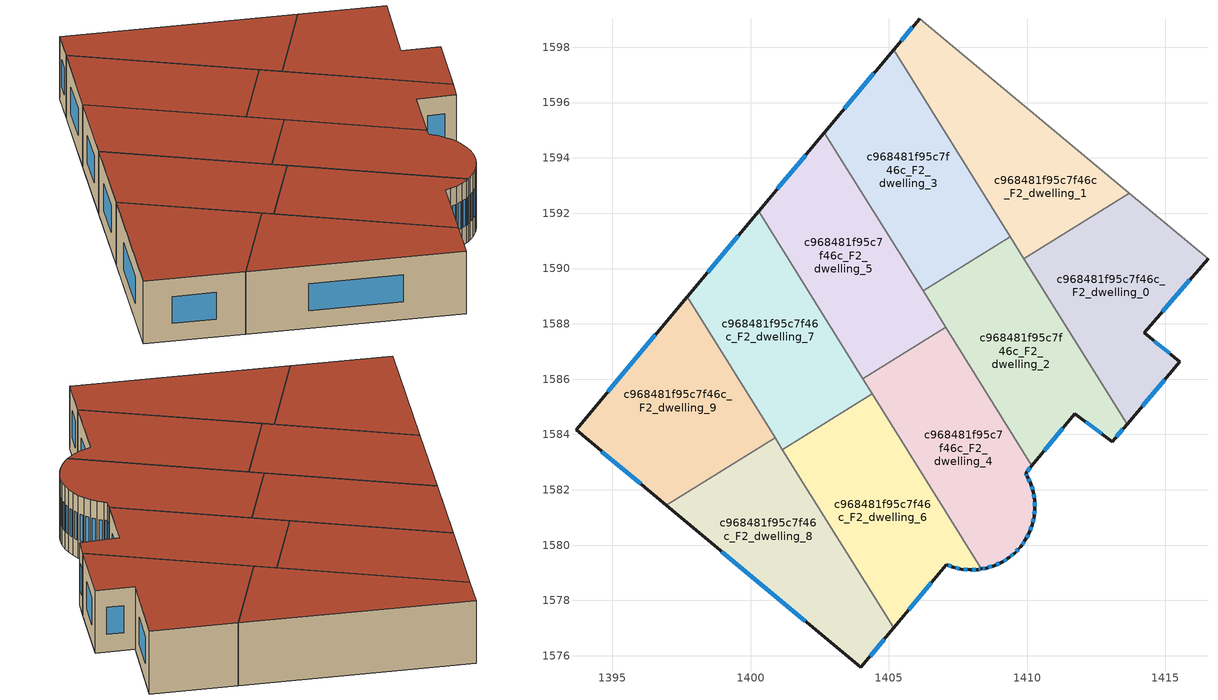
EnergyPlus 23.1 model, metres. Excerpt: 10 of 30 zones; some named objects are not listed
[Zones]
c968481f95c7f46c_F2_dwelling_0
 floor to c968481f95c7f46c_F1_dwelling_0 (EU_floor_Construction): 1416.54,1590.35 1414.23,1587.68 1415.52,1586.63 1413.61,1584.37 1409.89,1590.34 1413.69,1592.72 z6
 wall outside (EU_wall_Construction): 1413.61,1584.37 1415.52,1586.63 1414.23,1587.68 1416.54,1590.35 z6:9
 wall to c968481f95c7f46c_F2_dwelling_1 (EU_wall_Construction): 1413.69,1592.72 1409.89,1590.34 z6:9
 wall adiabatic (EU_wall_Construction): 1416.54,1590.35 1413.69,1592.72 z6:9
 wall to c968481f95c7f46c_F2_dwelling_2 (EU_wall_Construction): 1409.89,1590.34 1413.61,1584.37 z6:9
 window (EU_Window_Construction): 1414.16,1585.01 1414.97,1585.99 / 1414.89,1588.44 1415.88,1589.59 / 1415.15,1586.93 1414.6,1587.38 z6.86:8.14
 roof outside (EU_roof_Construction): 1415.52,1586.63 1414.23,1587.68 1416.54,1590.35 1413.69,1592.72 1409.89,1590.34 1413.61,1584.37 z9
c968481f95c7f46c_F2_dwelling_1
 floor to c968481f95c7f46c_F1_dwelling_1 (EU_floor_Construction): 1413.69,1592.72 1409.89,1590.34 1405.17,1597.91 1406.11,1599.04 z6
 wall outside (EU_wall_Construction): 1406.11,1599.04 1405.17,1597.91 z6:9
 wall adiabatic (EU_wall_Construction): 1413.69,1592.72 1406.11,1599.04 z6:9
 wall to c968481f95c7f46c_F2_dwelling_3 (EU_wall_Construction): 1405.17,1597.91 1409.38,1591.15 z6:9
 wall to c968481f95c7f46c_F2_dwelling_2 (EU_wall_Construction): 1409.38,1591.15 1409.89,1590.35 z6:9
 window (EU_Window_Construction): 1405.84,1598.71 1405.44,1598.23 z6.86:8.14
 roof outside (EU_roof_Construction): 1413.69,1592.72 1406.11,1599.04 1405.17,1597.91 1409.89,1590.34 z9
c968481f95c7f46c_F2_dwelling_2
 floor to c968481f95c7f46c_F1_dwelling_2 (EU_floor_Construction): 1409.38,1591.15 1413.61,1584.37 1413.08,1583.73 1411.72,1584.76 1410.17,1582.88 1406.24,1589.19 z6
 wall outside (EU_wall_Construction): 1410.17,1582.88 1411.72,1584.76 1413.08,1583.73 1413.61,1584.37 z6:9
 wall to c968481f95c7f46c_F2_dwelling_3 (EU_wall_Construction): 1409.38,1591.15 1406.24,1589.19 z6:9
 wall to c968481f95c7f46c_F2_dwelling_4 (EU_wall_Construction): 1407.06,1587.87 1410.17,1582.88 z6:9
 wall to c968481f95c7f46c_F2_dwelling_5 (EU_wall_Construction): 1406.24,1589.19 1407.06,1587.87 z6:9
 window (EU_Window_Construction): 1410.62,1583.41 1411.28,1584.22 / 1413.23,1583.92 1413.46,1584.19 / 1412.11,1584.46 1412.69,1584.03 z6.86:8.14
 roof outside (EU_roof_Construction): 1413.08,1583.73 1413.61,1584.37 1409.38,1591.15 1406.24,1589.19 1410.17,1582.88 1411.72,1584.76 z9
c968481f95c7f46c_F2_dwelling_3
 floor to c968481f95c7f46c_F1_dwelling_3 (EU_floor_Construction): 1405.17,1597.91 1409.38,1591.15 1406.24,1589.19 1402.67,1594.92 z6
 wall outside (EU_wall_Construction): 1405.17,1597.91 1402.67,1594.92 z6:9
 wall to c968481f95c7f46c_F2_dwelling_5 (EU_wall_Construction): 1402.67,1594.92 1406.24,1589.19 z6:9
 window (EU_Window_Construction): 1404.46,1597.05 1403.38,1595.77 z6.86:8.14
 roof outside (EU_roof_Construction): 1409.38,1591.15 1405.17,1597.91 1402.67,1594.92 1406.24,1589.19 z9
c968481f95c7f46c_F2_dwelling_4
 floor to c968481f95c7f46c_F1_dwelling_4 (EU_floor_Construction): 1407.06,1587.87 1410.17,1582.88 1409.94,1582.6 1410.01,1582.48 1410.13,1582.21 1410.22,1581.92 1410.27,1581.63 1410.28,1581.33 1410.25,1581.03 1410.18,1580.74 1410.08,1580.46 1409.94,1580.19 1409.77,1579.95 1409.72,1579.89 1409.56,1579.73 1409.33,1579.54 1409.08,1579.38 1408.8,1579.25 1408.52,1579.17 1408.34,1579.14 1404.06,1586.01 z6
 wall outside (EU_wall_Construction): 1408.34,1579.14 1408.52,1579.17 1408.8,1579.25 1409.08,1579.38 1409.33,1579.54 1409.56,1579.73 1409.72,1579.89 1409.77,1579.95 1409.94,1580.19 1410.08,1580.46 1410.18,1580.74 1410.25,1581.03 1410.28,1581.33 1410.27,1581.63 1410.22,1581.92 1410.13,1582.21 1410.01,1582.48 1409.94,1582.6 1410.17,1582.88 z6:9
 wall to c968481f95c7f46c_F2_dwelling_5 (EU_wall_Construction): 1407.06,1587.87 1404.06,1586.01 z6:9
 wall to c968481f95c7f46c_F2_dwelling_6 (EU_wall_Construction): 1404.39,1585.48 1408.34,1579.14 z6:9
 wall to c968481f95c7f46c_F2_dwelling_7 (EU_wall_Construction): 1404.06,1586.01 1404.39,1585.48 z6:9
 window (EU_Window_Construction): 1410.1,1582.29 1410.04,1582.41 / 1410.2,1582.01 1410.16,1582.13 / 1410.26,1581.71 1410.23,1581.84 / 1410.28,1581.41 1410.27,1581.54 / 1410.26,1581.12 1410.27,1581.24 / 1410.2,1580.82 1410.23,1580.95 / 1410.11,1580.54 1410.16,1580.66 / 1409.98,1580.27 1410.04,1580.38 / 1409.81,1580.02 1409.89,1580.12 / 1409.61,1579.78 1409.67,1579.85 / 1409.4,1579.59 1409.49,1579.67 / 1409.15,1579.42 1409.26,1579.49 / 1408.88,1579.29 1409,1579.34 / 1408.6,1579.19 1408.72,1579.23 / 1408.39,1579.15 1408.47,1579.16 / 1410.01,1582.68 1410.11,1582.8 / 1409.99,1582.52 1409.96,1582.56 z6.86:8.14
 roof outside (EU_roof_Construction): 1409.56,1579.73 1409.72,1579.89 1409.77,1579.95 1409.94,1580.19 1410.08,1580.46 1410.18,1580.74 1410.25,1581.03 1410.28,1581.33 1410.27,1581.63 1410.22,1581.92 1410.13,1582.21 1410.01,1582.48 1409.94,1582.6 1410.17,1582.88 1407.06,1587.87 1404.06,1586.01 1408.34,1579.14 1408.52,1579.17 1408.8,1579.25 1409.08,1579.38 1409.33,1579.54 z9
c968481f95c7f46c_F2_dwelling_5
 floor to c968481f95c7f46c_F1_dwelling_5 (EU_floor_Construction): 1402.67,1594.92 1407.06,1587.87 1404.06,1586.01 1400.29,1592.06 z6
 wall outside (EU_wall_Construction): 1402.67,1594.92 1400.29,1592.06 z6:9
 wall to c968481f95c7f46c_F2_dwelling_7 (EU_wall_Construction): 1400.29,1592.06 1404.06,1586.01 z6:9
 window (EU_Window_Construction): 1401.99,1594.1 1400.97,1592.88 z6.86:8.14
 roof outside (EU_roof_Construction): 1407.06,1587.87 1402.67,1594.92 1400.29,1592.06 1404.06,1586.01 z9
c968481f95c7f46c_F2_dwelling_6
 floor to c968481f95c7f46c_F1_dwelling_6 (EU_floor_Construction): 1404.39,1585.47 1408.34,1579.14 1408.22,1579.12 1407.92,1579.11 1407.62,1579.13 1407.33,1579.2 1407.08,1579.29 1405.17,1577.01 1401.15,1583.46 z6
 wall outside (EU_wall_Construction): 1405.17,1577.01 1407.08,1579.29 1407.33,1579.2 1407.62,1579.13 1407.92,1579.11 1408.22,1579.12 1408.34,1579.14 z6:9
 wall to c968481f95c7f46c_F2_dwelling_7 (EU_wall_Construction): 1404.39,1585.47 1401.15,1583.46 z6:9
 wall to c968481f95c7f46c_F2_dwelling_8 (EU_wall_Construction): 1401.15,1583.46 1405.17,1577.01 z6:9
 window (EU_Window_Construction): 1407.71,1579.13 1407.83,1579.11 / 1407.41,1579.18 1407.54,1579.15 / 1407.15,1579.27 1407.26,1579.23 / 1405.72,1577.66 1406.53,1578.64 / 1408.26,1579.12 1408.31,1579.13 / 1408.01,1579.11 1408.13,1579.11 z6.86:8.14
 roof outside (EU_roof_Construction): 1408.22,1579.12 1408.34,1579.14 1404.39,1585.47 1401.15,1583.46 1405.17,1577.01 1407.08,1579.29 1407.33,1579.2 1407.62,1579.13 1407.92,1579.11 z9
c968481f95c7f46c_F2_dwelling_7
 floor to c968481f95c7f46c_F1_dwelling_7 (EU_floor_Construction): 1400.29,1592.06 1404.39,1585.47 1401.15,1583.46 1397.71,1588.98 z6
 wall outside (EU_wall_Construction): 1400.29,1592.06 1397.71,1588.98 z6:9
 wall to c968481f95c7f46c_F2_dwelling_9 (EU_wall_Construction): 1397.71,1588.98 1400.89,1583.88 z6:9
 wall to c968481f95c7f46c_F2_dwelling_8 (EU_wall_Construction): 1400.89,1583.88 1401.15,1583.46 z6:9
 window (EU_Window_Construction): 1399.55,1591.18 1398.45,1589.86 z6.86:8.14
 roof outside (EU_roof_Construction): 1404.39,1585.47 1400.29,1592.06 1397.71,1588.98 1401.15,1583.46 z9
c968481f95c7f46c_F2_dwelling_8
 floor to c968481f95c7f46c_F1_dwelling_8 (EU_floor_Construction): 1400.89,1583.88 1405.17,1577.01 1403.98,1575.58 1396.96,1581.44 z6
 wall outside (EU_wall_Construction): 1396.96,1581.44 1403.98,1575.58 1405.17,1577.01 z6:9
 wall to c968481f95c7f46c_F2_dwelling_9 (EU_wall_Construction): 1400.89,1583.88 1396.96,1581.44 z6:9
 window (EU_Window_Construction): 1404.32,1575.99 1404.83,1576.6 / 1398.97,1579.76 1401.98,1577.25 z6.86:8.14
 roof outside (EU_roof_Construction): 1403.98,1575.58 1405.17,1577.01 1400.89,1583.88 1396.96,1581.44 z9
c968481f95c7f46c_F2_dwelling_9
 floor to c968481f95c7f46c_F1_dwelling_9 (EU_floor_Construction): 1397.71,1588.98 1400.89,1583.88 1396.96,1581.44 1393.69,1584.16 z6
 wall outside (EU_wall_Construction): 1397.71,1588.98 1393.69,1584.16 1396.96,1581.44 z6:9
 window (EU_Window_Construction): 1394.62,1583.38 1396.02,1582.22 / 1396.56,1587.6 1394.84,1585.54 z6.86:8.14
 roof outside (EU_roof_Construction): 1400.89,1583.88 1397.71,1588.98 1393.69,1584.16 1396.96,1581.44 z9
[Building]
EU S2 Campaign: North Axis=0; Terrain=City; Solar Distribution=FullExterior
[Site:Location]
Helsinki-Vantaa.AP: Latitude=60.317; Longitude=24.963; Time Zone=2; Elevation=54.6
[SizingPeriod:WeatherFileDays]
AnnualSizingPeriod: Begin Month=1; Begin Day of Month=1; End Month=12; End Day of Month=31; Day of Week for Start Day=Monday; Use Weather File Daylight Saving Period=No; Use Weather File Rain and Snow Indicators=No
[MATERIAL]
EU_InternalMass_Material: Roughness=MediumRough; Thickness=0.1; Conductivity=1; Density=1800; Specific Heat=900; Thermal Absorptance=0.9; Solar Absorptance=0.7; Visible Absorptance=0.7
[MATERIAL:NOMASS] Roughness=MediumRough; Thermal Absorptance=0.9; Solar Absorptance=0.7; Visible Absorptance=0.7
Name | Thermal Resistance
EU_wall_NoMass | 1.10183
EU_roof_NoMass; EU_floor_NoMass | 1.70606
[WINDOWMATERIAL:SIMPLEGLAZINGSYSTEM]
EU_Window_SimpleGlazing: UFactor=3.11035; Solar Heat Gain Coefficient=0.8; Visible Transmittance=0.8
[CONSTRUCTION]
EU_wall_Construction: EU_wall_NoMass
EU_roof_Construction: EU_roof_NoMass
EU_floor_Construction: EU_floor_NoMass
EU_Window_Construction: EU_Window_SimpleGlazing
EU_InternalMass_Construction: EU_InternalMass_Material
[ZONE] Type=1; Multiplier=1; Ceiling Height=autocalculate; Floor Area=autocalculate; Part of Total Floor Area=Yes
Name | Volume
c968481f95c7f46c_F2_dwelling_0 | 81.7207
c968481f95c7f46c_F2_dwelling_1 | 81.717
c968481f95c7f46c_F2_dwelling_2 | 81.7141
c968481f95c7f46c_F2_dwelling_3; c968481f95c7f46c_F2_dwelling_6 | 81.7214
c968481f95c7f46c_F2_dwelling_4 | 81.7185
c968481f95c7f46c_F2_dwelling_5 | 81.7148
c968481f95c7f46c_F2_dwelling_7 | 81.7097
c968481f95c7f46c_F2_dwelling_8 | 81.7222
c968481f95c7f46c_F2_dwelling_9 | 81.7119
[INTERNALMASS] Construction=EU_InternalMass_Construction
Name | Zone or ZoneList | Surface Area
c968481f95c7f46c_F2_dwelling_0_EU_InternalMass | c968481f95c7f46c_F2_dwelling_0 | 27.2403
c968481f95c7f46c_F2_dwelling_1_EU_InternalMass | c968481f95c7f46c_F2_dwelling_1 | 27.2389
c968481f95c7f46c_F2_dwelling_2_EU_InternalMass | c968481f95c7f46c_F2_dwelling_2 | 27.2377
c968481f95c7f46c_F2_dwelling_3_EU_InternalMass | c968481f95c7f46c_F2_dwelling_3 | 27.2405
c968481f95c7f46c_F2_dwelling_4_EU_InternalMass | c968481f95c7f46c_F2_dwelling_4 | 27.2399
c968481f95c7f46c_F2_dwelling_5_EU_InternalMass | c968481f95c7f46c_F2_dwelling_5 | 27.238
c968481f95c7f46c_F2_dwelling_6_EU_InternalMass | c968481f95c7f46c_F2_dwelling_6 | 27.2404
c968481f95c7f46c_F2_dwelling_7_EU_InternalMass | c968481f95c7f46c_F2_dwelling_7 | 27.2366
c968481f95c7f46c_F2_dwelling_8_EU_InternalMass | c968481f95c7f46c_F2_dwelling_8 | 27.2405
c968481f95c7f46c_F2_dwelling_9_EU_InternalMass | c968481f95c7f46c_F2_dwelling_9 | 27.2376
[OTHEREQUIPMENT] Fuel Type=Electricity; Design Level Calculation Method=Watts/Area; Power per Zone Floor Area=1; Fraction Latent=0; Fraction Radiant=0; Fraction Lost=0; Carbon Dioxide Generation Rate=0; EndUse Subcategory=EU_Step8_InternalGains
Name | Zone or ZoneList or Space or SpaceList | Schedule
EU_Step8_InternalGain_c968481f95c7f46c_F2_dwelling_0_f000 | c968481f95c7f46c_F2_dwelling_0 | EU_Step8_GainSchedule_c968481f95c7f46c_F2_dwelling_0_f000
EU_Step8_InternalGain_c968481f95c7f46c_F2_dwelling_1_f000 | c968481f95c7f46c_F2_dwelling_1 | EU_Step8_GainSchedule_c968481f95c7f46c_F2_dwelling_1_f000
EU_Step8_InternalGain_c968481f95c7f46c_F2_dwelling_2_f000 | c968481f95c7f46c_F2_dwelling_2 | EU_Step8_GainSchedule_c968481f95c7f46c_F2_dwelling_2_f000
EU_Step8_InternalGain_c968481f95c7f46c_F2_dwelling_3_f000 | c968481f95c7f46c_F2_dwelling_3 | EU_Step8_GainSchedule_c968481f95c7f46c_F2_dwelling_3_f000
EU_Step8_InternalGain_c968481f95c7f46c_F2_dwelling_4_f000 | c968481f95c7f46c_F2_dwelling_4 | EU_Step8_GainSchedule_c968481f95c7f46c_F2_dwelling_4_f000
EU_Step8_InternalGain_c968481f95c7f46c_F2_dwelling_5_f000 | c968481f95c7f46c_F2_dwelling_5 | EU_Step8_GainSchedule_c968481f95c7f46c_F2_dwelling_5_f000
EU_Step8_InternalGain_c968481f95c7f46c_F2_dwelling_6_f000 | c968481f95c7f46c_F2_dwelling_6 | EU_Step8_GainSchedule_c968481f95c7f46c_F2_dwelling_6_f000
EU_Step8_InternalGain_c968481f95c7f46c_F2_dwelling_7_f000 | c968481f95c7f46c_F2_dwelling_7 | EU_Step8_GainSchedule_c968481f95c7f46c_F2_dwelling_7_f000
EU_Step8_InternalGain_c968481f95c7f46c_F2_dwelling_8_f000 | c968481f95c7f46c_F2_dwelling_8 | EU_Step8_GainSchedule_c968481f95c7f46c_F2_dwelling_8_f000
EU_Step8_InternalGain_c968481f95c7f46c_F2_dwelling_9_f000 | c968481f95c7f46c_F2_dwelling_9 | EU_Step8_GainSchedule_c968481f95c7f46c_F2_dwelling_9_f000
[ZONEVENTILATION:DESIGNFLOWRATE] Schedule=EU_AlwaysOn; Design Flow Rate Calculation Method=AirChanges/Hour; Air Changes per Hour=0.756316; Ventilation Type=Natural; Fan Pressure Rise=0; Fan Total Efficiency=1; Constant Term Coefficient=1; Temperature Term Coefficient=0; Velocity Term Coefficient=0; Velocity Squared Term Coefficient=0; Minimum Indoor Temperature=-100; Maximum Indoor Temperature=100; Delta Temperature=-100; Minimum Outdoor Temperature=-100; Maximum Outdoor Temperature=100; Maximum Wind Speed=40
Name | Zone or ZoneList or Space or SpaceList
EU_ConstantAir_c968481f95c7f46c_F2_dwelling_0 | c968481f95c7f46c_F2_dwelling_0
EU_ConstantAir_c968481f95c7f46c_F2_dwelling_1 | c968481f95c7f46c_F2_dwelling_1
EU_ConstantAir_c968481f95c7f46c_F2_dwelling_2 | c968481f95c7f46c_F2_dwelling_2
EU_ConstantAir_c968481f95c7f46c_F2_dwelling_3 | c968481f95c7f46c_F2_dwelling_3
EU_ConstantAir_c968481f95c7f46c_F2_dwelling_4 | c968481f95c7f46c_F2_dwelling_4
EU_ConstantAir_c968481f95c7f46c_F2_dwelling_5 | c968481f95c7f46c_F2_dwelling_5
EU_ConstantAir_c968481f95c7f46c_F2_dwelling_6 | c968481f95c7f46c_F2_dwelling_6
EU_ConstantAir_c968481f95c7f46c_F2_dwelling_7 | c968481f95c7f46c_F2_dwelling_7
EU_ConstantAir_c968481f95c7f46c_F2_dwelling_8 | c968481f95c7f46c_F2_dwelling_8
EU_ConstantAir_c968481f95c7f46c_F2_dwelling_9 | c968481f95c7f46c_F2_dwelling_9
[HVACTEMPLATE:ZONE:IDEALLOADSAIRSYSTEM] System Availability Schedule=EU_AlwaysOn; Maximum Heating Supply Air Temperature=50; Minimum Cooling Supply Air Temperature=13; Maximum Heating Supply Air Humidity Ratio=0.0156; Minimum Cooling Supply Air Humidity Ratio=0.0077; Heating Limit=NoLimit; Cooling Limit=NoLimit; Heating Availability Schedule=EU_AlwaysOn; Cooling Availability Schedule=EU_CoolingOff; Dehumidification Control Type=ConstantSensibleHeatRatio; Cooling Sensible Heat Ratio=0.7; Dehumidification Setpoint=60; Humidification Control Type=None; Humidification Setpoint=30; Outdoor Air Method=None; Outdoor Air Flow Rate per Person=0.00944; Outdoor Air Flow Rate per Zone Floor Area=0; Outdoor Air Flow Rate per Zone=0; Demand Controlled Ventilation Type=None; Outdoor Air Economizer Type=NoEconomizer; Heat Recovery Type=None; Sensible Heat Recovery Effectiveness=0.7; Latent Heat Recovery Effectiveness=0.65
Name | Template Thermostat
c968481f95c7f46c_F2_dwelling_0 | EU_HeatOnly_c968481f95c7f46c_F2_dwelling_0
c968481f95c7f46c_F2_dwelling_1 | EU_HeatOnly_c968481f95c7f46c_F2_dwelling_1
c968481f95c7f46c_F2_dwelling_2 | EU_HeatOnly_c968481f95c7f46c_F2_dwelling_2
c968481f95c7f46c_F2_dwelling_3 | EU_HeatOnly_c968481f95c7f46c_F2_dwelling_3
c968481f95c7f46c_F2_dwelling_4 | EU_HeatOnly_c968481f95c7f46c_F2_dwelling_4
c968481f95c7f46c_F2_dwelling_5 | EU_HeatOnly_c968481f95c7f46c_F2_dwelling_5
c968481f95c7f46c_F2_dwelling_6 | EU_HeatOnly_c968481f95c7f46c_F2_dwelling_6
c968481f95c7f46c_F2_dwelling_7 | EU_HeatOnly_c968481f95c7f46c_F2_dwelling_7
c968481f95c7f46c_F2_dwelling_8 | EU_HeatOnly_c968481f95c7f46c_F2_dwelling_8
c968481f95c7f46c_F2_dwelling_9 | EU_HeatOnly_c968481f95c7f46c_F2_dwelling_9
[SIZING:ZONE] Zone Cooling Design Supply Air Temperature Input Method=SupplyAirTemperature; Zone Cooling Design Supply Air Temperature=13; Zone Heating Design Supply Air Temperature Input Method=SupplyAirTemperature; Zone Heating Design Supply Air Temperature=50; Zone Cooling Design Supply Air Humidity Ratio=0.008; Zone Heating Design Supply Air Humidity Ratio=0.008; Cooling Design Air Flow Method=DesignDay; Cooling Design Air Flow Rate=0; Cooling Minimum Air Flow per Zone Floor Area=0.000762; Cooling Minimum Air Flow=0; Cooling Minimum Air Flow Fraction=0.2; Heating Design Air Flow Method=DesignDay; Heating Design Air Flow Rate=0; Heating Maximum Air Flow per Zone Floor Area=0.002032; Heating Maximum Air Flow=0.141576; Heating Maximum Air Flow Fraction=0.3; Account for Dedicated Outdoor Air System=No; Dedicated Outdoor Air System Control Strategy=NeutralSupplyAir; Dedicated Outdoor Air Low Setpoint Temperature for Design=autosize; Dedicated Outdoor Air High Setpoint Temperature for Design=autosize; Zone Load Sizing Method=Sensible Load Only No Latent Load; Zone Latent Cooling Design Supply Air Humidity Ratio Input Method=HumidityRatioDifference; Zone Cooling Design Supply Air Humidity Ratio Difference=0.005; Zone Latent Heating Design Supply Air Humidity Ratio Input Method=HumidityRatioDifference; Zone Humidification Design Supply Air Humidity Ratio Difference=0.005
c968481f95c7f46c_F2_dwelling_0; c968481f95c7f46c_F2_dwelling_1; c968481f95c7f46c_F2_dwelling_2; c968481f95c7f46c_F2_dwelling_3; c968481f95c7f46c_F2_dwelling_4; c968481f95c7f46c_F2_dwelling_5; c968481f95c7f46c_F2_dwelling_6; c968481f95c7f46c_F2_dwelling_7; c968481f95c7f46c_F2_dwelling_8; c968481f95c7f46c_F2_dwelling_9
[SCHEDULE:CONSTANT]
Name | Hourly Value
EU_AlwaysOn | 1
EU_CoolingOff | 0
[SCHEDULE:FILE] Column Number=1; Rows to Skip at Top=0; Number of Hours of Data=8760; Column Separator=Comma; Interpolate to Timestep=No; Minutes per Item=60; Adjust Schedule for Daylight Savings=Yes
Name | File
EU_Step8_GainSchedule_c968481f95c7f46c_F2_dwelling_0_f000 | ../../schedules/c968481f95c7f46c/c968481f95c7f46c_F2_dwelling_0_f000_gain.csv
EU_Step8_GainSchedule_c968481f95c7f46c_F2_dwelling_1_f000 | ../../schedules/c968481f95c7f46c/c968481f95c7f46c_F2_dwelling_1_f000_gain.csv
EU_Step8_GainSchedule_c968481f95c7f46c_F2_dwelling_2_f000 | ../../schedules/c968481f95c7f46c/c968481f95c7f46c_F2_dwelling_2_f000_gain.csv
EU_Step8_GainSchedule_c968481f95c7f46c_F2_dwelling_3_f000 | ../../schedules/c968481f95c7f46c/c968481f95c7f46c_F2_dwelling_3_f000_gain.csv
EU_Step8_GainSchedule_c968481f95c7f46c_F2_dwelling_4_f000 | ../../schedules/c968481f95c7f46c/c968481f95c7f46c_F2_dwelling_4_f000_gain.csv
EU_Step8_GainSchedule_c968481f95c7f46c_F2_dwelling_5_f000 | ../../schedules/c968481f95c7f46c/c968481f95c7f46c_F2_dwelling_5_f000_gain.csv
EU_Step8_GainSchedule_c968481f95c7f46c_F2_dwelling_6_f000 | ../../schedules/c968481f95c7f46c/c968481f95c7f46c_F2_dwelling_6_f000_gain.csv
EU_Step8_GainSchedule_c968481f95c7f46c_F2_dwelling_7_f000 | ../../schedules/c968481f95c7f46c/c968481f95c7f46c_F2_dwelling_7_f000_gain.csv
EU_Step8_GainSchedule_c968481f95c7f46c_F2_dwelling_8_f000 | ../../schedules/c968481f95c7f46c/c968481f95c7f46c_F2_dwelling_8_f000_gain.csv
EU_Step8_GainSchedule_c968481f95c7f46c_F2_dwelling_9_f000 | ../../schedules/c968481f95c7f46c/c968481f95c7f46c_F2_dwelling_9_f000_gain.csv
